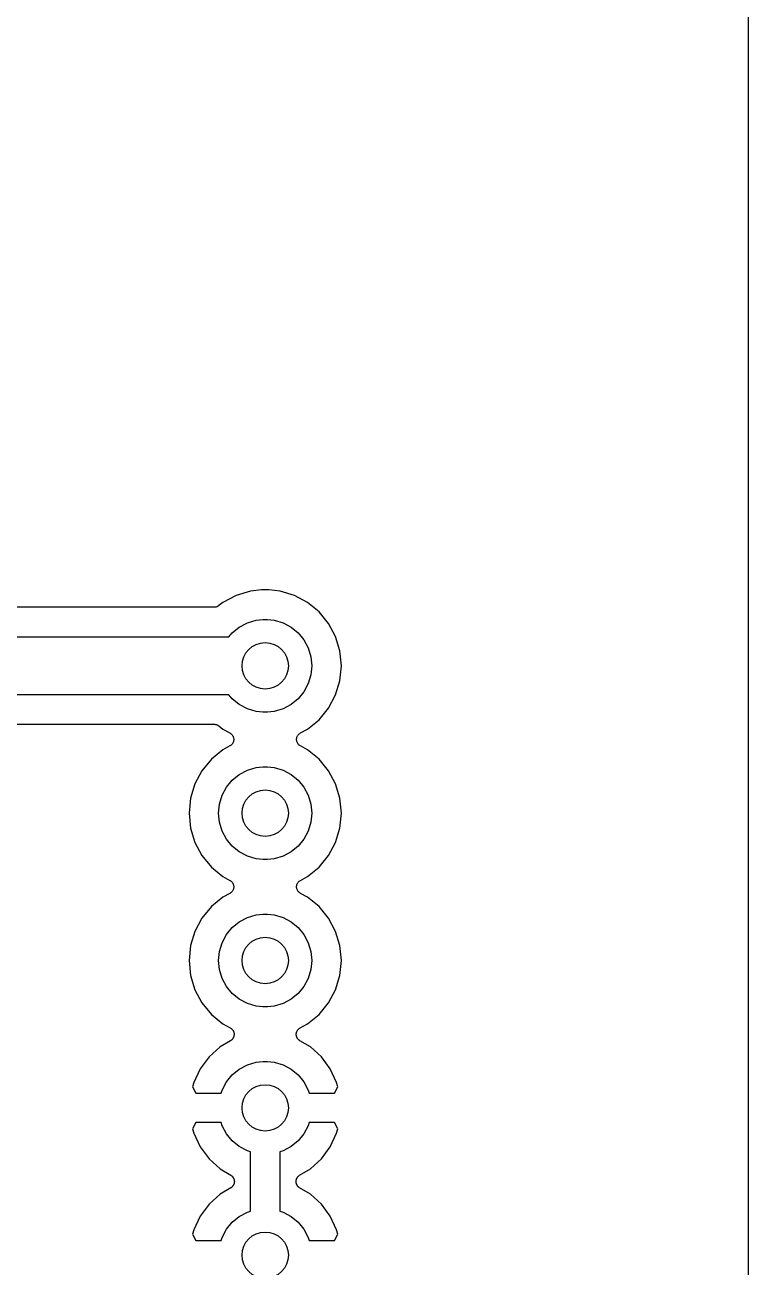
# Model space of a CAD drawing. Extents: x 102 to 177, y -151 to -48.
# Drawn here: x 164.76 to 177.24, y -90.38 to -68.96 of the extents above; entities that cross this region are included whole.
import ezdxf

# ---------------------------------------------------------------- set-up
doc = ezdxf.new("R2010")
doc.units = 0
doc.layers.add('BLACK', color=7, linetype='CONTINUOUS')

msp = doc.modelspace()

# ---------------------------------------------------------------- linework, layer by layer
at = {"layer": 'BLACK', "linetype": 'CONTINUOUS'}
for p, q in [((177.242, -47.675), (177.242, -150.445)), ((168.407, -78.7957), (168.18, -78.9172)), ((168.654, -78.7209), (168.407, -78.7957)), ((168.846, -78.702), (168.654, -78.7209)), ((168.974, -78.702), (168.846, -78.702)), ((169.166, -78.7209), (168.974, -78.702)), ((169.413, -78.7957), (169.166, -78.7209)), ((169.64, -78.9172), (169.413, -78.7957)), ((168.031, -79.002), (162.616, -79.002)), ((168.036, -79.0015), (168.031, -79.002)), ((168.042, -79.0015), (168.036, -79.0015)), ((168.049, -79.0003), (168.042, -79.0015)), ((168.056, -78.9996), (168.049, -79.0003)), ((168.061, -78.998), (168.056, -78.9996)), ((168.066, -78.997), (168.061, -78.998)), ((168.073, -78.9944), (168.066, -78.997)), ((168.079, -78.9924), (168.073, -78.9944)), ((168.084, -78.9898), (168.079, -78.9924)), ((168.089, -78.9878), (168.084, -78.9898)), ((168.095, -78.984), (168.089, -78.9878)), ((168.101, -78.9808), (168.095, -78.984)), ((168.106, -78.9773), (168.101, -78.9808)), ((168.11, -78.9743), (168.106, -78.9773)), ((168.112, -78.9732), (168.11, -78.9743)), ((168.18, -78.9172), (168.112, -78.9732)), ((169.839, -79.0806), (169.64, -78.9172)), ((168.602, -79.2673), (168.753, -79.2216)), ((168.753, -79.2216), (168.871, -79.21)), ((168.871, -79.21), (168.949, -79.21)), ((168.949, -79.21), (169.067, -79.2216)), ((169.067, -79.2216), (169.218, -79.2673)), ((170.003, -79.2798), (169.839, -79.0806)), ((168.285, -79.51), (168.342, -79.4416)), ((168.342, -79.4416), (168.463, -79.3416)), ((168.463, -79.3416), (168.602, -79.2673)), ((169.218, -79.2673), (169.357, -79.3416)), ((169.357, -79.3416), (169.478, -79.4416)), ((169.478, -79.4416), (169.578, -79.5634)), ((170.124, -79.507), (170.003, -79.2798)), ((162.585, -79.51), (168.285, -79.51)), ((169.578, -79.5634), (169.653, -79.7024)), ((170.199, -79.7536), (170.124, -79.507)), ((169.653, -79.7024), (169.698, -79.8532)), ((169.698, -79.8532), (169.714, -80.01)), ((170.224, -80.01), (170.199, -79.7536)), ((169.714, -80.01), (169.698, -80.1668)), ((170.199, -80.2664), (170.224, -80.01)), ((169.698, -80.1668), (169.653, -80.3176)), ((170.124, -80.513), (170.199, -80.2664)), ((168.285, -80.51), (162.767, -80.51)), ((168.342, -80.5784), (168.285, -80.51)), ((169.578, -80.4566), (169.478, -80.5784)), ((169.653, -80.3176), (169.578, -80.4566)), ((170.003, -80.7402), (170.124, -80.513)), ((168.463, -80.6784), (168.342, -80.5784)), ((168.602, -80.7527), (168.463, -80.6784)), ((169.357, -80.6784), (169.218, -80.7527)), ((169.478, -80.5784), (169.357, -80.6784)), ((168.753, -80.7984), (168.602, -80.7527)), ((168.871, -80.81), (168.753, -80.7984)), ((168.949, -80.81), (168.871, -80.81)), ((169.067, -80.7984), (168.949, -80.81)), ((169.218, -80.7527), (169.067, -80.7984)), ((169.64, -81.1028), (169.839, -80.9394)), ((169.839, -80.9394), (170.003, -80.7402)), ((163.03, -81.018), (168.031, -81.018)), ((168.031, -81.018), (168.033, -81.018)), ((168.033, -81.018), (168.038, -81.0186)), ((168.038, -81.0186), (168.044, -81.0186)), ((168.044, -81.0186), (168.051, -81.02)), ((168.051, -81.02), (168.057, -81.0208)), ((168.057, -81.0208), (168.063, -81.0224)), ((168.063, -81.0224), (168.068, -81.0235)), ((168.068, -81.0235), (168.074, -81.0262)), ((168.074, -81.0262), (168.081, -81.0283)), ((168.081, -81.0283), (168.086, -81.0309)), ((168.086, -81.0309), (168.091, -81.033)), ((168.091, -81.033), (168.097, -81.0369)), ((168.097, -81.0369), (168.103, -81.0402)), ((168.103, -81.0402), (168.107, -81.0438)), ((168.107, -81.0438), (168.112, -81.0468)), ((168.112, -81.0468), (168.18, -81.1028)), ((168.18, -81.1028), (168.302, -81.168)), ((169.518, -81.168), (169.64, -81.1028)), ((168.302, -81.168), (168.303, -81.1686)), ((168.303, -81.1686), (168.303, -81.1686)), ((168.303, -81.1686), (168.303, -81.1686)), ((168.303, -81.1686), (168.303, -81.1688)), ((168.303, -81.1688), (168.313, -81.1757)), ((168.313, -81.1757), (168.323, -81.1825)), ((168.331, -81.3698), (168.322, -81.3782)), ((168.323, -81.1825), (168.323, -81.1827)), ((168.323, -81.1827), (168.324, -81.1829)), ((168.324, -81.1829), (168.332, -81.1916)), ((168.34, -81.3612), (168.331, -81.3698)), ((168.332, -81.1916), (168.341, -81.2002)), ((168.347, -81.3508), (168.34, -81.3607)), ((168.34, -81.3607), (168.34, -81.3609)), ((168.34, -81.3609), (168.34, -81.3612)), ((168.341, -81.2002), (168.341, -81.2004)), ((168.341, -81.2004), (168.341, -81.2006)), ((168.341, -81.2006), (168.348, -81.2107)), ((168.353, -81.3406), (168.347, -81.3508)), ((168.348, -81.2107), (168.354, -81.2209)), ((168.354, -81.3404), (168.353, -81.3406)), ((168.354, -81.2209), (168.354, -81.2212)), ((168.354, -81.2212), (168.355, -81.2214)), ((168.358, -81.329), (168.354, -81.3402)), ((168.354, -81.3402), (168.354, -81.3404)), ((168.355, -81.2214), (168.359, -81.2325)), ((168.363, -81.3178), (168.358, -81.329)), ((168.359, -81.2325), (168.364, -81.2439)), ((168.366, -81.3053), (168.363, -81.3173)), ((168.363, -81.3173), (168.363, -81.3175)), ((168.363, -81.3175), (168.363, -81.3178)), ((168.364, -81.2439), (168.364, -81.2442)), ((168.364, -81.2442), (168.364, -81.2444)), ((168.364, -81.2444), (168.366, -81.2563)), ((168.366, -81.2563), (168.368, -81.2682)), ((168.368, -81.2936), (168.366, -81.3053)), ((168.368, -81.2682), (168.368, -81.2685)), ((168.368, -81.2685), (168.368, -81.2688)), ((168.368, -81.2688), (168.368, -81.281)), ((168.368, -81.281), (168.368, -81.293)), ((168.368, -81.293), (168.368, -81.2933)), ((168.368, -81.2933), (168.368, -81.2936)), ((169.452, -81.2664), (169.454, -81.2546)), ((169.452, -81.2667), (169.452, -81.2664)), ((169.452, -81.267), (169.452, -81.2667)), ((169.452, -81.2792), (169.452, -81.267)), ((169.452, -81.2912), (169.452, -81.2792)), ((169.452, -81.2915), (169.452, -81.2912)), ((169.452, -81.2918), (169.452, -81.2915)), ((169.454, -81.3037), (169.452, -81.2918)), ((169.454, -81.2546), (169.457, -81.2427)), ((169.456, -81.3156), (169.454, -81.3037)), ((169.456, -81.3159), (169.456, -81.3156)), ((169.456, -81.3161), (169.456, -81.3159)), ((169.461, -81.3274), (169.456, -81.3161)), ((169.457, -81.2422), (169.462, -81.231)), ((169.457, -81.2425), (169.457, -81.2422)), ((169.457, -81.2427), (169.457, -81.2425)), ((169.465, -81.3386), (169.461, -81.3274)), ((169.462, -81.231), (169.466, -81.2198)), ((169.466, -81.3388), (169.465, -81.3386)), ((169.466, -81.2196), (169.467, -81.2194)), ((169.466, -81.2198), (169.466, -81.2196)), ((169.466, -81.3391), (169.466, -81.3388)), ((169.472, -81.3492), (169.466, -81.3391)), ((169.467, -81.2194), (169.473, -81.2093)), ((169.479, -81.3594), (169.472, -81.3492)), ((169.473, -81.2093), (169.48, -81.1993)), ((169.479, -81.3596), (169.479, -81.3594)), ((169.479, -81.3598), (169.479, -81.3596)), ((169.488, -81.3684), (169.479, -81.3598)), ((169.48, -81.1988), (169.489, -81.1902)), ((169.48, -81.1991), (169.48, -81.1988)), ((169.48, -81.1993), (169.48, -81.1991)), ((169.496, -81.3771), (169.488, -81.3684)), ((169.489, -81.1902), (169.498, -81.1818)), ((169.498, -81.1814), (169.508, -81.1746)), ((169.498, -81.1816), (169.498, -81.1814)), ((169.498, -81.1818), (169.498, -81.1816)), ((169.508, -81.1746), (169.518, -81.168)), ((168.18, -81.4572), (167.981, -81.6206)), ((168.302, -81.392), (168.18, -81.4572)), ((168.312, -81.3853), (168.302, -81.392)), ((168.322, -81.3786), (168.312, -81.3853)), ((168.322, -81.3782), (168.322, -81.3784)), ((168.322, -81.3784), (168.322, -81.3786)), ((169.497, -81.3773), (169.496, -81.3771)), ((169.497, -81.3775), (169.497, -81.3773)), ((169.507, -81.3843), (169.497, -81.3775)), ((169.517, -81.3912), (169.507, -81.3843)), ((169.517, -81.3914), (169.517, -81.3912)), ((169.518, -81.392), (169.517, -81.3914)), ((169.517, -81.3914), (169.517, -81.3914)), ((169.517, -81.3914), (169.517, -81.3914)), ((169.64, -81.4572), (169.518, -81.392)), ((169.839, -81.6206), (169.64, -81.4572)), ((167.981, -81.6206), (167.817, -81.8198)), ((168.602, -81.8073), (168.753, -81.7616)), ((168.753, -81.7616), (168.871, -81.75)), ((168.871, -81.75), (168.949, -81.75)), ((168.949, -81.75), (169.067, -81.7616)), ((169.067, -81.7616), (169.218, -81.8073)), ((170.003, -81.8198), (169.839, -81.6206)), ((167.817, -81.8198), (167.696, -82.047)), ((168.242, -82.1034), (168.342, -81.9816)), ((168.342, -81.9816), (168.463, -81.8816)), ((168.463, -81.8816), (168.602, -81.8073)), ((169.218, -81.8073), (169.357, -81.8816)), ((169.357, -81.8816), (169.478, -81.9816)), ((169.478, -81.9816), (169.578, -82.1034)), ((170.124, -82.047), (170.003, -81.8198)), ((167.696, -82.047), (167.621, -82.2936)), ((168.167, -82.2424), (168.242, -82.1034)), ((169.578, -82.1034), (169.653, -82.2424)), ((170.199, -82.2936), (170.124, -82.047)), ((167.621, -82.2936), (167.596, -82.55)), ((168.106, -82.55), (168.122, -82.3932)), ((168.122, -82.3932), (168.167, -82.2424)), ((169.653, -82.2424), (169.698, -82.3932)), ((169.698, -82.3932), (169.714, -82.55)), ((170.224, -82.55), (170.199, -82.2936)), ((167.596, -82.55), (167.621, -82.8064)), ((168.122, -82.7068), (168.106, -82.55)), ((169.714, -82.55), (169.698, -82.7068)), ((170.199, -82.8064), (170.224, -82.55)), ((167.621, -82.8064), (167.696, -83.053)), ((168.167, -82.8576), (168.122, -82.7068)), ((168.242, -82.9966), (168.167, -82.8576)), ((169.653, -82.8576), (169.578, -82.9966)), ((169.698, -82.7068), (169.653, -82.8576)), ((170.124, -83.053), (170.199, -82.8064)), ((167.696, -83.053), (167.817, -83.2802)), ((168.342, -83.1184), (168.242, -82.9966)), ((169.578, -82.9966), (169.478, -83.1184)), ((170.003, -83.2802), (170.124, -83.053)), ((167.817, -83.2802), (167.981, -83.4794)), ((168.463, -83.2184), (168.342, -83.1184)), ((168.602, -83.2927), (168.463, -83.2184)), ((168.753, -83.3384), (168.602, -83.2927)), ((169.218, -83.2927), (169.067, -83.3384)), ((169.357, -83.2184), (169.218, -83.2927)), ((169.478, -83.1184), (169.357, -83.2184)), ((169.839, -83.4794), (170.003, -83.2802)), ((167.981, -83.4794), (168.18, -83.6428)), ((168.871, -83.35), (168.753, -83.3384)), ((168.949, -83.35), (168.871, -83.35)), ((169.067, -83.3384), (168.949, -83.35)), ((169.64, -83.6428), (169.839, -83.4794)), ((168.18, -83.6428), (168.302, -83.708)), ((168.302, -83.708), (168.303, -83.7086)), ((168.303, -83.7086), (168.303, -83.7086)), ((168.303, -83.7086), (168.303, -83.7086)), ((168.303, -83.7086), (168.303, -83.7088)), ((168.303, -83.7088), (168.313, -83.7157)), ((168.313, -83.7157), (168.323, -83.7225)), ((168.323, -83.7225), (168.323, -83.7227)), ((168.323, -83.7227), (168.324, -83.7229)), ((168.324, -83.7229), (168.332, -83.7316)), ((169.489, -83.7302), (169.498, -83.7218)), ((169.498, -83.7214), (169.508, -83.7146)), ((169.498, -83.7216), (169.498, -83.7214)), ((169.498, -83.7218), (169.498, -83.7216)), ((169.508, -83.7146), (169.518, -83.708)), ((169.518, -83.708), (169.64, -83.6428)), ((168.302, -83.932), (168.18, -83.9972)), ((168.312, -83.9253), (168.302, -83.932)), ((168.322, -83.9186), (168.312, -83.9253)), ((168.331, -83.9098), (168.322, -83.9182)), ((168.322, -83.9182), (168.322, -83.9184)), ((168.322, -83.9184), (168.322, -83.9186)), ((168.34, -83.9012), (168.331, -83.9098)), ((168.332, -83.7316), (168.341, -83.7402)), ((168.347, -83.8908), (168.34, -83.9007)), ((168.34, -83.9007), (168.34, -83.9009)), ((168.34, -83.9009), (168.34, -83.9012)), ((168.341, -83.7402), (168.341, -83.7404)), ((168.341, -83.7404), (168.341, -83.7406)), ((168.341, -83.7406), (168.348, -83.7507)), ((168.353, -83.8806), (168.347, -83.8908)), ((168.348, -83.7507), (168.354, -83.7609)), ((168.354, -83.8804), (168.353, -83.8806)), ((168.354, -83.7609), (168.354, -83.7612)), ((168.354, -83.7612), (168.355, -83.7614)), ((168.358, -83.869), (168.354, -83.8802)), ((168.354, -83.8802), (168.354, -83.8804)), ((168.355, -83.7614), (168.359, -83.7725)), ((168.363, -83.8578), (168.358, -83.869)), ((168.359, -83.7725), (168.364, -83.7839)), ((168.366, -83.8453), (168.363, -83.8573)), ((168.363, -83.8573), (168.363, -83.8575)), ((168.363, -83.8575), (168.363, -83.8578)), ((168.364, -83.7839), (168.364, -83.7842)), ((168.364, -83.7842), (168.364, -83.7844)), ((168.364, -83.7844), (168.366, -83.7963)), ((168.366, -83.7963), (168.368, -83.8082)), ((168.368, -83.8336), (168.366, -83.8453)), ((168.368, -83.8082), (168.368, -83.8085)), ((168.368, -83.8085), (168.368, -83.8088)), ((168.368, -83.8088), (168.368, -83.821)), ((168.368, -83.821), (168.368, -83.833)), ((168.368, -83.833), (168.368, -83.8333)), ((168.368, -83.8333), (168.368, -83.8336)), ((169.452, -83.8064), (169.454, -83.7946)), ((169.452, -83.8067), (169.452, -83.8064)), ((169.452, -83.807), (169.452, -83.8067)), ((169.452, -83.8192), (169.452, -83.807)), ((169.452, -83.8312), (169.452, -83.8192)), ((169.452, -83.8315), (169.452, -83.8312)), ((169.452, -83.8318), (169.452, -83.8315)), ((169.454, -83.8437), (169.452, -83.8318)), ((169.454, -83.7946), (169.457, -83.7827)), ((169.456, -83.8556), (169.454, -83.8437)), ((169.456, -83.8559), (169.456, -83.8556)), ((169.456, -83.8561), (169.456, -83.8559)), ((169.461, -83.8674), (169.456, -83.8561)), ((169.457, -83.7822), (169.462, -83.771)), ((169.457, -83.7825), (169.457, -83.7822)), ((169.457, -83.7827), (169.457, -83.7825)), ((169.465, -83.8786), (169.461, -83.8674)), ((169.462, -83.771), (169.466, -83.7598)), ((169.466, -83.8788), (169.465, -83.8786)), ((169.466, -83.7596), (169.467, -83.7594)), ((169.466, -83.7598), (169.466, -83.7596)), ((169.466, -83.8791), (169.466, -83.8788)), ((169.472, -83.8892), (169.466, -83.8791)), ((169.467, -83.7594), (169.473, -83.7493)), ((169.479, -83.8994), (169.472, -83.8892)), ((169.473, -83.7493), (169.48, -83.7393)), ((169.479, -83.8996), (169.479, -83.8994)), ((169.479, -83.8998), (169.479, -83.8996)), ((169.488, -83.9084), (169.479, -83.8998)), ((169.48, -83.7388), (169.489, -83.7302)), ((169.48, -83.7391), (169.48, -83.7388)), ((169.48, -83.7393), (169.48, -83.7391)), ((169.496, -83.9171), (169.488, -83.9084)), ((169.497, -83.9173), (169.496, -83.9171)), ((169.497, -83.9175), (169.497, -83.9173)), ((169.507, -83.9243), (169.497, -83.9175)), ((169.517, -83.9312), (169.507, -83.9243)), ((169.517, -83.9314), (169.517, -83.9312)), ((169.518, -83.932), (169.517, -83.9314)), ((169.517, -83.9314), (169.517, -83.9314)), ((169.517, -83.9314), (169.517, -83.9314)), ((169.64, -83.9972), (169.518, -83.932)), ((168.18, -83.9972), (167.981, -84.1606)), ((169.839, -84.1606), (169.64, -83.9972)), ((167.817, -84.3598), (167.696, -84.587)), ((167.981, -84.1606), (167.817, -84.3598)), ((168.463, -84.4216), (168.602, -84.3473)), ((168.602, -84.3473), (168.753, -84.3016)), ((168.753, -84.3016), (168.871, -84.29)), ((168.871, -84.29), (168.949, -84.29)), ((168.949, -84.29), (169.067, -84.3016)), ((169.067, -84.3016), (169.218, -84.3473)), ((169.218, -84.3473), (169.357, -84.4216)), ((170.003, -84.3598), (169.839, -84.1606)), ((170.124, -84.587), (170.003, -84.3598)), ((168.242, -84.6434), (168.342, -84.5216)), ((168.342, -84.5216), (168.463, -84.4216)), ((169.357, -84.4216), (169.478, -84.5216)), ((169.478, -84.5216), (169.578, -84.6434)), ((167.696, -84.587), (167.621, -84.8336)), ((168.122, -84.9332), (168.167, -84.7824)), ((168.167, -84.7824), (168.242, -84.6434)), ((169.578, -84.6434), (169.653, -84.7824)), ((169.653, -84.7824), (169.698, -84.9332)), ((170.199, -84.8336), (170.124, -84.587)), ((167.621, -84.8336), (167.596, -85.09)), ((168.106, -85.09), (168.122, -84.9332)), ((169.698, -84.9332), (169.714, -85.09)), ((170.224, -85.09), (170.199, -84.8336)), ((167.596, -85.09), (167.621, -85.3464)), ((168.122, -85.2468), (168.106, -85.09)), ((169.714, -85.09), (169.698, -85.2468)), ((170.199, -85.3464), (170.224, -85.09)), ((167.621, -85.3464), (167.696, -85.593)), ((168.167, -85.3976), (168.122, -85.2468)), ((168.242, -85.5366), (168.167, -85.3976)), ((169.653, -85.3976), (169.578, -85.5366)), ((169.698, -85.2468), (169.653, -85.3976)), ((170.124, -85.593), (170.199, -85.3464)), ((167.696, -85.593), (167.817, -85.8202)), ((168.342, -85.6584), (168.242, -85.5366)), ((169.578, -85.5366), (169.478, -85.6584)), ((170.003, -85.8202), (170.124, -85.593)), ((167.817, -85.8202), (167.981, -86.0194)), ((168.463, -85.7584), (168.342, -85.6584)), ((168.602, -85.8327), (168.463, -85.7584)), ((168.753, -85.8784), (168.602, -85.8327)), ((169.218, -85.8327), (169.067, -85.8784)), ((169.357, -85.7584), (169.218, -85.8327)), ((169.478, -85.6584), (169.357, -85.7584)), ((169.839, -86.0194), (170.003, -85.8202)), ((167.981, -86.0194), (168.18, -86.1828)), ((168.871, -85.89), (168.753, -85.8784)), ((168.949, -85.89), (168.871, -85.89)), ((169.067, -85.8784), (168.949, -85.89)), ((169.64, -86.1828), (169.839, -86.0194)), ((168.18, -86.1828), (168.307, -86.2506)), ((168.307, -86.2506), (168.308, -86.2514)), ((168.308, -86.2514), (168.316, -86.2565)), ((168.316, -86.2565), (168.323, -86.2612)), ((168.323, -86.2612), (168.326, -86.2635)), ((168.326, -86.2635), (168.329, -86.2655)), ((168.329, -86.2655), (168.335, -86.2719)), ((168.335, -86.2719), (168.341, -86.278)), ((168.341, -86.278), (168.343, -86.2808)), ((168.343, -86.2808), (168.346, -86.2832)), ((168.346, -86.2832), (168.351, -86.2908)), ((168.351, -86.2908), (168.356, -86.298)), ((169.463, -86.2996), (169.465, -86.2965)), ((169.465, -86.2965), (169.47, -86.2893)), ((169.47, -86.2893), (169.475, -86.2818)), ((169.475, -86.2818), (169.478, -86.2794)), ((169.478, -86.2794), (169.48, -86.2767)), ((169.48, -86.2767), (169.486, -86.2707)), ((169.486, -86.2707), (169.493, -86.2643)), ((169.493, -86.2643), (169.496, -86.2624)), ((169.496, -86.2624), (169.498, -86.2602)), ((169.498, -86.2602), (169.506, -86.2556)), ((169.506, -86.2556), (169.513, -86.2506)), ((169.513, -86.2506), (169.64, -86.1828)), ((168.312, -86.4715), (168.131, -86.5801)), ((168.319, -86.4661), (168.312, -86.4715)), ((168.327, -86.4612), (168.319, -86.4661)), ((168.329, -86.4588), (168.327, -86.4612)), ((168.332, -86.4567), (168.329, -86.4588)), ((168.338, -86.4501), (168.332, -86.4567)), ((168.344, -86.4437), (168.338, -86.4501)), ((168.346, -86.4409), (168.344, -86.4437)), ((168.349, -86.4384), (168.346, -86.4409)), ((168.353, -86.4307), (168.349, -86.4384)), ((168.358, -86.4232), (168.353, -86.4307)), ((168.356, -86.298), (168.357, -86.3011)), ((168.357, -86.3011), (168.359, -86.304)), ((168.36, -86.4201), (168.358, -86.4232)), ((168.359, -86.304), (168.363, -86.3123)), ((168.361, -86.4171), (168.36, -86.4201)), ((168.364, -86.4087), (168.361, -86.4171)), ((168.363, -86.3123), (168.367, -86.3205)), ((168.368, -86.4004), (168.364, -86.4087)), ((168.367, -86.3205), (168.367, -86.3238)), ((168.367, -86.3238), (168.369, -86.327)), ((168.369, -86.3971), (168.368, -86.4004)), ((168.369, -86.327), (168.37, -86.3358)), ((168.37, -86.3938), (168.369, -86.3971)), ((168.37, -86.3358), (168.372, -86.3446)), ((168.371, -86.3849), (168.37, -86.3938)), ((168.373, -86.3761), (168.371, -86.3849)), ((168.372, -86.3446), (168.373, -86.348)), ((168.373, -86.348), (168.373, -86.3513)), ((168.373, -86.3513), (168.373, -86.3604)), ((168.373, -86.3604), (168.374, -86.3693)), ((168.374, -86.3693), (168.373, -86.3727)), ((168.373, -86.3727), (168.373, -86.3761)), ((169.446, -86.3676), (169.447, -86.3586)), ((169.447, -86.3709), (169.446, -86.3676)), ((169.447, -86.3496), (169.448, -86.3462)), ((169.447, -86.3586), (169.447, -86.3496)), ((169.447, -86.3744), (169.447, -86.3709)), ((169.449, -86.3832), (169.447, -86.3744)), ((169.448, -86.3428), (169.45, -86.3341)), ((169.448, -86.3462), (169.448, -86.3428)), ((169.45, -86.3921), (169.449, -86.3832)), ((169.45, -86.3341), (169.452, -86.3253)), ((169.451, -86.3953), (169.45, -86.3921)), ((169.452, -86.3987), (169.451, -86.3953)), ((169.452, -86.3253), (169.453, -86.3221)), ((169.455, -86.407), (169.452, -86.3987)), ((169.453, -86.3221), (169.454, -86.3188)), ((169.454, -86.3188), (169.458, -86.3107)), ((169.458, -86.4155), (169.455, -86.407)), ((169.458, -86.3107), (169.461, -86.3024)), ((169.46, -86.4185), (169.458, -86.4155)), ((169.461, -86.4217), (169.46, -86.4185)), ((169.461, -86.3024), (169.463, -86.2996)), ((169.466, -86.4292), (169.461, -86.4217)), ((169.47, -86.437), (169.466, -86.4292)), ((169.473, -86.4395), (169.47, -86.437)), ((169.475, -86.4424), (169.473, -86.4395)), ((169.481, -86.4488), (169.475, -86.4424)), ((169.487, -86.4555), (169.481, -86.4488)), ((169.49, -86.4576), (169.487, -86.4555)), ((169.492, -86.46), (169.49, -86.4576)), ((169.499, -86.4651), (169.492, -86.46)), ((169.506, -86.4706), (169.499, -86.4651)), ((169.508, -86.4715), (169.506, -86.4706)), ((169.689, -86.5801), (169.508, -86.4715)), ((168.131, -86.5801), (167.941, -86.7523)), ((169.879, -86.7523), (169.689, -86.5801)), ((167.941, -86.7523), (167.788, -86.9582)), ((168.463, -86.9616), (168.602, -86.8873)), ((168.602, -86.8873), (168.753, -86.8416)), ((168.753, -86.8416), (168.871, -86.83)), ((168.871, -86.83), (168.949, -86.83)), ((168.949, -86.83), (169.067, -86.8416)), ((169.067, -86.8416), (169.218, -86.8873)), ((169.218, -86.8873), (169.357, -86.9616)), ((170.032, -86.9582), (169.879, -86.7523)), ((167.788, -86.9582), (167.678, -87.1927)), ((168.242, -87.1834), (168.342, -87.0616)), ((168.342, -87.0616), (168.463, -86.9616)), ((169.357, -86.9616), (169.478, -87.0616)), ((169.478, -87.0616), (169.578, -87.1834)), ((170.142, -87.1927), (170.032, -86.9582)), ((167.678, -87.1927), (167.655, -87.2667)), ((167.655, -87.2667), (167.715, -87.376)), ((168.151, -87.376), (168.167, -87.3224)), ((168.167, -87.3224), (168.242, -87.1834)), ((169.578, -87.1834), (169.653, -87.3224)), ((169.653, -87.3224), (169.669, -87.376)), ((170.105, -87.376), (170.165, -87.2667)), ((170.165, -87.2667), (170.142, -87.1927)), ((167.715, -87.376), (168.151, -87.376)), ((169.669, -87.376), (170.105, -87.376)), ((167.715, -87.884), (167.655, -87.9933)), ((167.655, -87.9933), (167.678, -88.0673)), ((168.151, -87.884), (167.715, -87.884)), ((168.167, -87.9376), (168.151, -87.884)), ((168.242, -88.0766), (168.167, -87.9376)), ((169.653, -87.9376), (169.578, -88.0766)), ((169.669, -87.884), (169.653, -87.9376)), ((170.105, -87.884), (169.669, -87.884)), ((170.165, -87.9933), (170.105, -87.884)), ((170.142, -88.0673), (170.165, -87.9933)), ((167.678, -88.0673), (167.788, -88.3018)), ((168.342, -88.1984), (168.242, -88.0766)), ((168.463, -88.2984), (168.342, -88.1984)), ((169.478, -88.1984), (169.357, -88.2984)), ((169.578, -88.0766), (169.478, -88.1984)), ((170.032, -88.3018), (170.142, -88.0673)), ((167.788, -88.3018), (167.941, -88.5077)), ((168.602, -88.3727), (168.463, -88.2984)), ((168.656, -88.3889), (168.602, -88.3727)), ((168.656, -89.4111), (168.656, -88.3889)), ((169.218, -88.3727), (169.164, -88.3889)), ((169.164, -88.3889), (169.164, -89.4111)), ((169.357, -88.2984), (169.218, -88.3727)), ((169.879, -88.5077), (170.032, -88.3018)), ((167.941, -88.5077), (168.131, -88.6799)), ((169.689, -88.6799), (169.879, -88.5077)), ((168.131, -88.6799), (168.316, -88.7911)), ((168.316, -88.7911), (168.318, -88.792)), ((168.318, -88.792), (168.322, -88.7956)), ((168.322, -88.7956), (168.327, -88.7986)), ((168.327, -88.7986), (168.332, -88.8031)), ((168.332, -88.8031), (168.338, -88.807)), ((168.338, -88.807), (168.341, -88.8115)), ((168.341, -88.8115), (168.346, -88.8154)), ((168.346, -88.8154), (168.35, -88.8207)), ((168.35, -88.8207), (168.354, -88.8256)), ((168.354, -88.8256), (168.357, -88.8307)), ((168.357, -88.8307), (168.36, -88.8354)), ((168.36, -88.8354), (168.363, -88.8414)), ((168.363, -88.8414), (168.366, -88.847)), ((168.366, -88.847), (168.368, -88.8526)), ((168.368, -88.8526), (168.371, -88.8579)), ((168.371, -88.8579), (168.372, -88.8643)), ((168.372, -88.8643), (168.374, -88.8705)), ((169.446, -88.8687), (169.448, -88.8626)), ((169.448, -88.8626), (169.45, -88.8562)), ((169.45, -88.8562), (169.452, -88.851)), ((169.452, -88.851), (169.454, -88.8454)), ((169.454, -88.8454), (169.458, -88.8398)), ((169.458, -88.8398), (169.461, -88.8339)), ((169.461, -88.8339), (169.464, -88.8292)), ((169.464, -88.8292), (169.467, -88.8242)), ((169.467, -88.8242), (169.472, -88.8194)), ((169.472, -88.8194), (169.475, -88.8141)), ((169.475, -88.8141), (169.48, -88.8102)), ((169.48, -88.8102), (169.484, -88.8058)), ((169.484, -88.8058), (169.489, -88.8019)), ((169.489, -88.8019), (169.494, -88.7976)), ((169.494, -88.7976), (169.499, -88.7946)), ((169.499, -88.7946), (169.504, -88.7911)), ((169.504, -88.7911), (169.689, -88.6799)), ((168.316, -89.0089), (168.131, -89.1201)), ((168.321, -89.0054), (168.316, -89.0089)), ((168.326, -89.0024), (168.321, -89.0054)), ((168.331, -88.998), (168.326, -89.0024)), ((168.336, -88.9942), (168.331, -88.998)), ((168.34, -88.9898), (168.336, -88.9942)), ((168.345, -88.9859), (168.34, -88.9898)), ((168.348, -88.9806), (168.345, -88.9859)), ((168.353, -88.9758), (168.348, -88.9806)), ((168.356, -88.9708), (168.353, -88.9758)), ((168.359, -88.9661), (168.356, -88.9708)), ((168.362, -88.9602), (168.359, -88.9661)), ((168.366, -88.9546), (168.362, -88.9602)), ((168.368, -88.949), (168.366, -88.9546)), ((168.37, -88.9438), (168.368, -88.949)), ((168.372, -88.9374), (168.37, -88.9438)), ((168.374, -88.9313), (168.372, -88.9374)), ((168.374, -88.8705), (168.375, -88.8763)), ((168.375, -88.9254), (168.374, -88.9313)), ((168.375, -88.8763), (168.377, -88.882)), ((168.376, -88.9198), (168.375, -88.9254)), ((168.377, -88.9132), (168.376, -88.9198)), ((168.377, -88.882), (168.377, -88.8885)), ((168.377, -88.8885), (168.378, -88.895)), ((168.378, -88.9068), (168.377, -88.9132)), ((168.378, -88.895), (168.378, -88.9009)), ((168.378, -88.9009), (168.378, -88.9068)), ((169.442, -88.8932), (169.443, -88.8868)), ((169.442, -88.8991), (169.442, -88.8932)), ((169.442, -88.905), (169.442, -88.8991)), ((169.443, -88.9115), (169.442, -88.905)), ((169.443, -88.8868), (169.444, -88.8802)), ((169.443, -88.918), (169.443, -88.9115)), ((169.445, -88.9237), (169.443, -88.918)), ((169.444, -88.8802), (169.445, -88.8746)), ((169.445, -88.8746), (169.446, -88.8687)), ((169.445, -88.9295), (169.445, -88.9237)), ((169.448, -88.9357), (169.445, -88.9295)), ((169.449, -88.9421), (169.448, -88.9357)), ((169.452, -88.9474), (169.449, -88.9421)), ((169.454, -88.953), (169.452, -88.9474)), ((169.457, -88.9586), (169.454, -88.953)), ((169.46, -88.9646), (169.457, -88.9586)), ((169.463, -88.9693), (169.46, -88.9646)), ((169.466, -88.9744), (169.463, -88.9693)), ((169.47, -88.9793), (169.466, -88.9744)), ((169.474, -88.9846), (169.47, -88.9793)), ((169.479, -88.9885), (169.474, -88.9846)), ((169.482, -88.993), (169.479, -88.9885)), ((169.488, -88.9969), (169.482, -88.993)), ((169.493, -89.0014), (169.488, -88.9969)), ((169.498, -89.0044), (169.493, -89.0014)), ((169.502, -89.008), (169.498, -89.0044)), ((169.504, -89.0089), (169.502, -89.008)), ((169.689, -89.1201), (169.504, -89.0089)), ((167.941, -89.2923), (167.788, -89.4982)), ((168.131, -89.1201), (167.941, -89.2923)), ((169.879, -89.2923), (169.689, -89.1201)), ((170.032, -89.4982), (169.879, -89.2923)), ((167.788, -89.4982), (167.678, -89.7327)), ((168.342, -89.6016), (168.463, -89.5016)), ((168.463, -89.5016), (168.602, -89.4273)), ((168.602, -89.4273), (168.656, -89.4111)), ((169.164, -89.4111), (169.218, -89.4273)), ((169.218, -89.4273), (169.357, -89.5016)), ((169.357, -89.5016), (169.478, -89.6016)), ((170.142, -89.7327), (170.032, -89.4982)), ((168.167, -89.8624), (168.242, -89.7234)), ((168.242, -89.7234), (168.342, -89.6016)), ((169.478, -89.6016), (169.578, -89.7234)), ((169.578, -89.7234), (169.653, -89.8624)), ((167.678, -89.7327), (167.655, -89.8067)), ((167.655, -89.8067), (167.715, -89.916)), ((167.715, -89.916), (168.151, -89.916)), ((168.151, -89.916), (168.167, -89.8624)), ((169.653, -89.8624), (169.669, -89.916)), ((169.669, -89.916), (170.105, -89.916)), ((170.105, -89.916), (170.165, -89.8067)), ((170.165, -89.8067), (170.142, -89.7327))]:
    msp.add_line(p, q, dxfattribs=at)
at = {"layer": 'BLACK'}
for centre in [(168.91, -80.01), (168.91, -82.55), (168.91, -85.09), (168.91, -87.63), (168.91, -90.17)]:
    msp.add_circle(centre, 0.4, dxfattribs=at)

doc.saveas('drawing.dxf')
